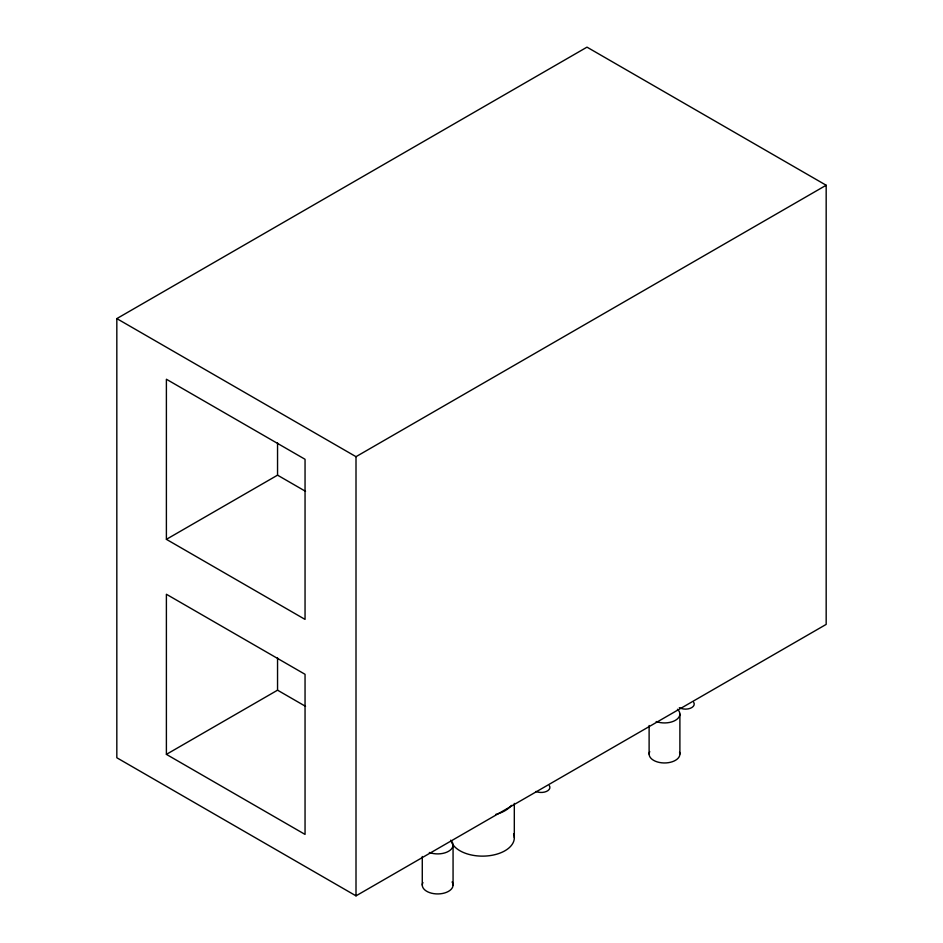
<?xml version="1.0" encoding="UTF-8"?>
<svg xmlns="http://www.w3.org/2000/svg" width="943" height="943" viewBox="0 0 943 943"><rect width="100%" height="100%" fill="white"/><g stroke="black" fill="none" stroke-linecap="round" stroke-linejoin="round"><path stroke-width="1.41" d="M116.826 318.604L586.994 47.15L826.174 185.241L826.174 624.396L356.006 895.85L116.826 757.759L116.826 318.604L356.006 456.683L826.174 185.241M166.392 539.337L305.049 619.398L305.049 459.288L166.392 379.239L166.392 539.337L277.548 475.166L305.544 491.327M166.392 754.365L305.049 834.414L305.049 674.304L166.392 594.255L166.392 754.365L277.548 690.182L305.544 706.342M679.891 714.04L679.891 754.058M649.114 725.509L649.114 754.105M514.312 803.389L514.312 837.69M453.064 844.999L453.064 885.029M422.275 856.48L422.275 885.064M356.006 456.683L356.006 895.85M277.548 442.856L277.548 475.166M277.548 657.872L277.548 690.182M511.436 805.346A31.862 18.4 0 0 1 495.688 814.446M677.451 709.254A15.394 8.888 0 0 1 675.388 720.334A15.394 8.888 0 0 1 656.187 721.536M450.613 840.213A15.394 8.888 0 0 1 448.55 851.305A15.394 8.888 0 0 1 429.348 852.496M452.086 881.941A15.394 8.888 0 0 1 438.224 893.929A15.394 8.888 0 0 1 422.9 882.542M679.549 752.196A15.394 8.888 0 0 1 663.955 762.958A15.394 8.888 0 0 1 649.739 751.583M693.683 702.335A8.723 5.033 0 0 1 690.229 708.323A8.723 5.033 0 0 1 679.337 707.651M549.345 785.66A8.723 5.033 0 0 1 546.398 791.46A8.723 5.033 0 0 1 535.942 791.46M513.593 833.824A31.862 18.4 0 0 1 489.228 855.714A31.862 18.4 0 0 1 451.32 841.639"/></g></svg>
